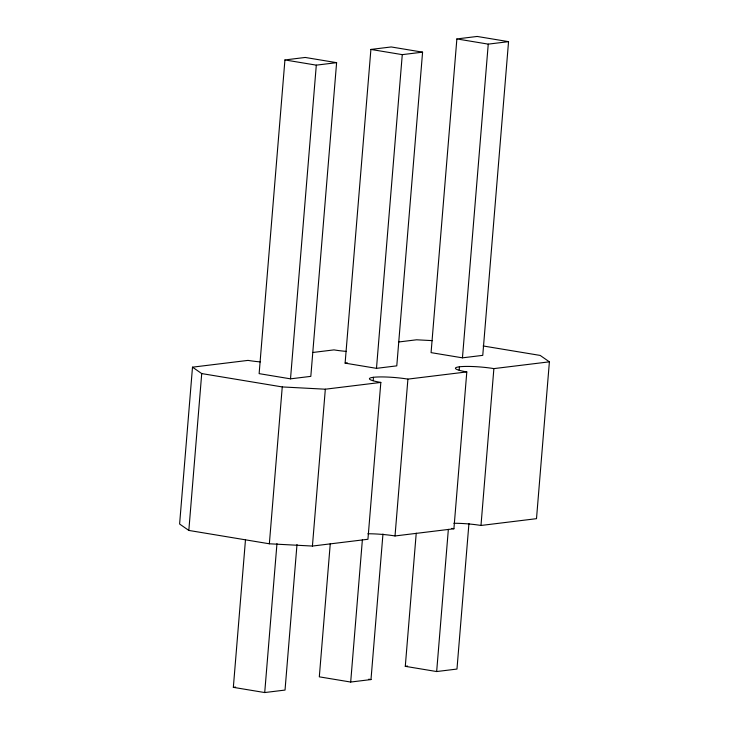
<?xml version="1.0" encoding="UTF-8"?>
<svg xmlns="http://www.w3.org/2000/svg" width="729" height="729" viewBox="0 0 729 729"><rect width="100%" height="100%" fill="white"/><g stroke="black" fill="none" stroke-linecap="round" stroke-linejoin="round"><path stroke-width="1.09" d="M260.289 361.903A24.996 3.262 4.7 0 1 248.015 360.39L192.502 367.17L179.607 524.023L188.829 530.43L269.356 543.788L312.422 546.057L367.935 539.269L380.83 382.424A24.996 3.262 4.7 0 1 373.458 377.294L373.175 380.684M188.829 530.43L201.723 373.576L192.502 367.17M296.995 544.499L285.03 690.071L264.718 692.55L233.344 687.347L245.5 539.524M284.93 59.942L259.132 373.64L290.507 378.843L310.818 376.364L336.607 62.667L305.232 57.454L284.93 59.942L316.304 65.145L336.607 62.667M269.356 543.788L282.251 386.935L201.723 373.576M264.718 692.55L276.965 543.597M290.507 378.843L316.304 65.145M312.422 546.057L325.325 389.204L380.83 382.424M330.264 543.688L319.311 676.84L350.685 682.043L370.997 679.565L382.962 533.992M345.109 363.142L370.897 49.435L391.209 46.957L422.583 52.16L396.786 365.858L376.483 368.345L345.109 363.142L347.359 362.86M350.685 682.043L362.377 539.861M376.483 368.345L402.271 54.639L422.583 52.16M395.018 535.961L407.912 379.116L466.806 371.918L453.912 528.771L395.018 535.961A24.996 3.262 4.7 0 0 367.881 533.774M468.938 523.495L456.974 669.058L436.662 671.546L405.288 666.333L416.232 533.181M456.873 38.929L431.076 352.636L462.45 357.839L482.762 355.36L508.55 41.653L477.176 36.45L456.873 38.929L488.248 44.132L508.55 41.653M459.152 370.177L459.425 366.796A24.996 3.262 4.7 0 1 493.879 368.61L549.393 361.83L536.498 518.674L480.985 525.463A24.996 3.262 4.7 0 0 453.848 523.276M436.662 671.546L448.353 529.363M462.45 357.839L488.248 44.132M480.985 525.463L493.879 368.61M312.869 352.471L333.982 349.884A24.996 3.262 4.7 0 0 346.257 351.396M398.809 341.965L416.578 339.796L432.443 340.634M233.344 687.347L235.604 687.073M405.288 666.333L407.547 666.06M282.251 386.935L325.325 389.204M370.897 49.435L402.271 54.639M483.127 345.965L540.171 355.424L549.393 361.83M368.756 679.191L370.997 679.565M453.912 528.771A24.996 3.262 4.7 0 1 451.798 528.397M466.806 371.918A24.996 3.262 4.7 0 1 459.425 366.796M373.458 377.294A24.996 3.262 4.7 0 1 407.912 379.116"/></g></svg>
